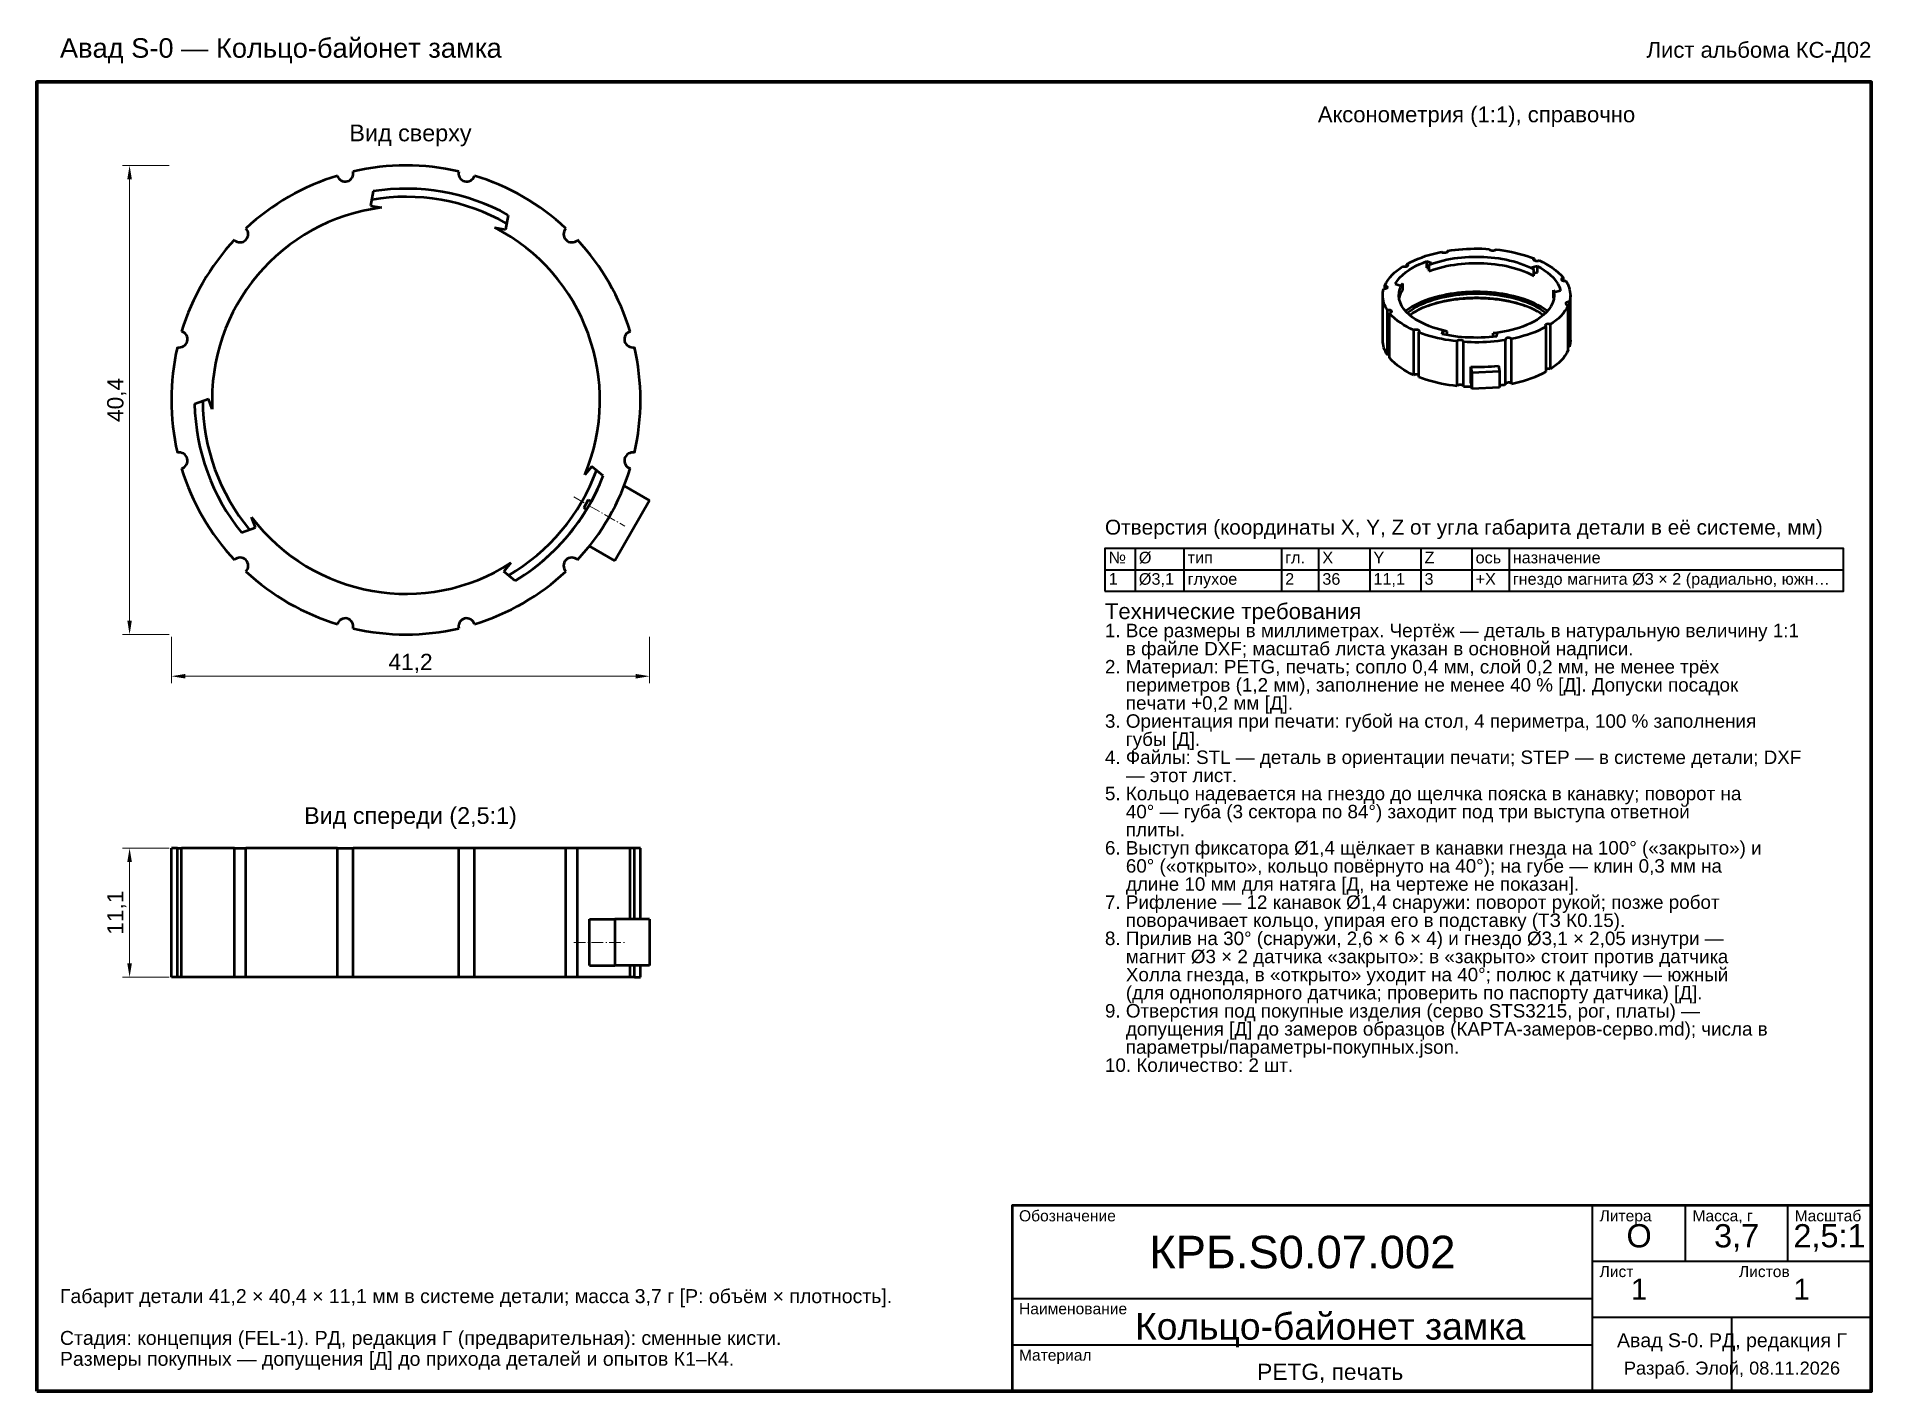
# Model space of a CAD drawing. Header units: millimetres. Extents: x 8 to 166, y 2 to 119.
import ezdxf
from ezdxf.enums import TextEntityAlignment as Align

# ---------------------------------------------------------------- set-up
doc = ezdxf.new("R2010")
doc.units = ezdxf.units.MM
doc.header["$LTSCALE"] = 0.4
doc.linetypes.add('DASHDOT', pattern=[3.556, 2.54, -0.508, 0, -0.508])
for name, color, linetype, lineweight in [('КОНТУР', 7, 'Continuous', 50), ('ОСИ', 1, 'DASHDOT', 18), ('РАЗМЕРЫ', 5, 'Continuous', 18), ('РАМКА', 7, 'Continuous', 70), ('ТАБЛИЦА', 7, 'Continuous', 35), ('ТЕКСТ', 7, 'Continuous', 25)]:
    doc.layers.add(name, color=color, linetype=linetype, lineweight=lineweight)
doc.styles.add('GOST', font='arial.ttf')
doc.dimstyles.new('GOST', dxfattribs={"dimtxt": 1.4, "dimasz": 1.2, "dimexe": 0.6, "dimexo": 0.2, "dimgap": 0.4, "dimtad": 1, "dimdec": 1, "dimtxsty": 'GOST', "dimcen": 2.5, "dimclrd": 5, "dimclre": 5, "dimclrt": 5, "dimazin": 3, "dimtfac": 1, "dimtmove": 0, "dimatfit": 3, "dimlwd": 18, "dimlwe": 18})

msp = doc.modelspace()

# ---------------------------------------------------------------- linework, layer by layer
at = {"layer": 'КОНТУР'}
for p, q in [((36.98, 105.38), (36.76, 104.13)), ((36.76, 104.13), (37.7, 103.97)), ((48.6, 103.33), (48.38, 102.08)), ((47.44, 102.25), (48.38, 102.08)), ((129.5, 100.15), (129.5, 100.25)), ((133.13, 100.36), (133.13, 100.4)), ((136.98, 99.41), (136.98, 99.59)), ((125.99, 98.89), (125.99, 99.11)), ((127.71, 98.79), (127.71, 99.35)), ((127.71, 99.35), (128.13, 99.2)), ((127.71, 98.79), (127.91, 98.72)), ((127.91, 99.04), (128.13, 99.2)), ((127.91, 98.49), (127.91, 99.04)), ((137.24, 98.93), (136.78, 98.82)), ((136.78, 98.82), (136.95, 98.65)), ((136.95, 98.09), (136.95, 98.65)), ((137.24, 98.37), (136.95, 98.3)), ((137.24, 98.37), (137.24, 98.93)), ((123.92, 92.55), (123.92, 96.4)), ((124.1, 96.97), (124.1, 97.24)), ((125, 97.41), (125.42, 97.27)), ((125.42, 97.27), (125.64, 97.42)), ((125.64, 96.87), (125.64, 97.42)), ((138.62, 96.85), (138.78, 96.68)), ((138.62, 96.3), (138.62, 96.85)), ((139.24, 96.79), (138.78, 96.68)), ((139.49, 97.65), (139.49, 97.92)), ((140.08, 92.55), (140.08, 96.4)), ((124.32, 91.3), (124.32, 95.15)), ((124.51, 91.03), (124.51, 94.89)), ((139.9, 91.71), (139.9, 95.56)), ((140, 91.98), (140, 95.84)), ((126.59, 89.54), (126.59, 93.4)), ((127.02, 89.36), (127.02, 93.22)), ((129.05, 93.08), (129.09, 93.33)), ((129.47, 93.31), (129.09, 93.33)), ((129.09, 93.33), (129.09, 93.07)), ((129.47, 92.99), (129.47, 93.31)), ((138.01, 89.84), (138.01, 93.7)), ((138.37, 90.06), (138.37, 93.92)), ((130.32, 88.59), (130.32, 92.45)), ((130.87, 88.55), (130.87, 92.4)), ((133.42, 92.83), (133.42, 93.14)), ((133.79, 93.12), (133.42, 93.14)), ((133.75, 92.87), (133.79, 93.12)), ((134.5, 88.7), (134.5, 92.56)), ((135.02, 88.8), (135.02, 92.66)), ((131.5, 88.86), (131.5, 90.25)), ((131.5, 90.25), (131.59, 89.74)), ((133.89, 90.35), (133.98, 89.85)), ((131.5, 88.86), (131.59, 88.36)), ((133.98, 89.85), (131.59, 89.74)), ((131.59, 89.74), (131.59, 88.36)), ((133.98, 89.85), (133.98, 88.46)), ((21.6, 87.06), (22.79, 87.49)), ((23.12, 86.6), (22.79, 87.49)), ((133.98, 88.46), (131.59, 88.36)), ((55.81, 81.67), (55.2, 80.94)), ((56.78, 80.85), (55.81, 81.67)), ((58.6, 80.01), (60.79, 78.75)), ((55.5, 78.79), (55.11, 78.11)), ((55.11, 78.11), (55.36, 77.96)), ((55.5, 78.79), (55.75, 78.64)), ((60.79, 78.75), (57.79, 73.55)), ((25.64, 75.97), (26.83, 76.4)), ((26.83, 76.4), (26.5, 77.3)), ((55.6, 74.81), (57.79, 73.55)), ((48.84, 73.36), (48.23, 72.63)), ((49.2, 71.81), (48.23, 72.63)), ((19.6, 37.67), (19.6, 48.8)), ((20.12, 37.67), (20.12, 48.8)), ((20.48, 37.67), (20.48, 48.8)), ((25.03, 37.67), (25.03, 48.8)), ((26.02, 37.67), (26.02, 48.8)), ((33.9, 37.67), (33.9, 48.8)), ((35.25, 37.67), (35.25, 48.8)), ((44.35, 37.67), (44.35, 48.8)), ((45.7, 37.67), (45.7, 48.8)), ((53.58, 37.67), (53.58, 48.8)), ((54.57, 37.67), (54.57, 48.8)), ((59.12, 42.67), (59.12, 48.8)), ((59.48, 42.67), (59.48, 48.8)), ((60, 42.67), (60, 48.8)), ((55.6, 38.67), (55.6, 42.67)), ((55.6, 42.67), (57.79, 42.67)), ((57.79, 42.67), (57.79, 38.67)), ((60.79, 42.67), (57.79, 42.67)), ((60.79, 42.67), (60.79, 38.67)), ((55.6, 38.67), (57.79, 38.67)), ((60.79, 38.67), (57.79, 38.67)), ((59.12, 37.67), (59.12, 38.67)), ((59.48, 37.67), (59.48, 38.67)), ((60, 37.67), (60, 38.67))]:
    msp.add_line(p, q, dxfattribs=at)
for points in [[(125.99, 99.11), (126.31, 99.27), (126.62, 99.42), (126.95, 99.56), (127.28, 99.68), (127.61, 99.8), (127.95, 99.9), (128.29, 99.99), (128.63, 100.08), (128.98, 100.15)], [(127.91, 99.04), (128.21, 99.15), (128.51, 99.25), (128.82, 99.34), (129.13, 99.42), (129.45, 99.49), (129.76, 99.55), (130.08, 99.6), (130.39, 99.65), (130.71, 99.68), (131.03, 99.71), (131.35, 99.73), (131.67, 99.74), (131.99, 99.74), (132.31, 99.74), (132.63, 99.73), (132.95, 99.71), (133.27, 99.68), (133.59, 99.65), (133.91, 99.6), (134.22, 99.55), (134.54, 99.49), (134.85, 99.42), (135.16, 99.35), (135.47, 99.26), (135.77, 99.16), (136.07, 99.05), (136.37, 98.93), (136.66, 98.8), (136.95, 98.65)], [(129.52, 100.2), (129.48, 100.13), (129.42, 100.09), (129.34, 100.07), (129.26, 100.06), (129.19, 100.06), (129.11, 100.08), (129.04, 100.1), (128.98, 100.15)], [(129.5, 100.25), (129.83, 100.29), (130.16, 100.34), (130.48, 100.37), (130.81, 100.4), (131.14, 100.42), (131.47, 100.43), (131.8, 100.44), (132.14, 100.44), (132.47, 100.44), (132.8, 100.42), (133.13, 100.4)], [(129.5, 100.25), (129.5, 100.24), (129.51, 100.23), (129.51, 100.23), (129.51, 100.22), (129.51, 100.22), (129.52, 100.21), (129.52, 100.21), (129.52, 100.2)], [(133.12, 100.38), (133.12, 100.38), (133.12, 100.39), (133.12, 100.39), (133.12, 100.39), (133.12, 100.4), (133.13, 100.4), (133.13, 100.4), (133.13, 100.4)], [(133.68, 100.36), (133.62, 100.3), (133.55, 100.26), (133.47, 100.25), (133.39, 100.24), (133.31, 100.25), (133.23, 100.27), (133.16, 100.31), (133.12, 100.38)], [(133.68, 100.36), (134.02, 100.32), (134.35, 100.27), (134.69, 100.21), (135.02, 100.15), (135.35, 100.08), (135.68, 100), (136.01, 99.91), (136.34, 99.81), (136.66, 99.7), (136.98, 99.59)], [(136.91, 99.5), (136.92, 99.51), (136.92, 99.53), (136.93, 99.54), (136.93, 99.55), (136.94, 99.56), (136.95, 99.57), (136.96, 99.58), (136.98, 99.59)], [(124.1, 97.24), (124.22, 97.5), (124.38, 97.74), (124.55, 97.97), (124.74, 98.18), (124.95, 98.38), (125.17, 98.56), (125.4, 98.73), (125.63, 98.89)], [(125, 97.41), (125.19, 97.69), (125.41, 97.95), (125.66, 98.19), (125.92, 98.4), (126.19, 98.6), (126.48, 98.78), (126.78, 98.94), (127.08, 99.09), (127.4, 99.22), (127.71, 99.35)], [(126.09, 99), (126.07, 98.94), (126.01, 98.9), (125.95, 98.88), (125.89, 98.87), (125.82, 98.86), (125.76, 98.86), (125.7, 98.87), (125.63, 98.89)], [(125.99, 99.11), (126.01, 99.1), (126.03, 99.09), (126.04, 99.08), (126.06, 99.07), (126.07, 99.05), (126.08, 99.04), (126.09, 99.02), (126.09, 99)], [(127.91, 98.49), (128.21, 98.6), (128.51, 98.7), (128.82, 98.79), (129.13, 98.87), (129.45, 98.94), (129.76, 99), (130.08, 99.05), (130.39, 99.09), (130.71, 99.13), (131.03, 99.15), (131.35, 99.17), (131.67, 99.19), (131.99, 99.19), (132.31, 99.19), (132.63, 99.17), (132.95, 99.16), (133.27, 99.13), (133.59, 99.09), (133.91, 99.05), (134.22, 99), (134.54, 98.94), (134.85, 98.87), (135.16, 98.79), (135.47, 98.7), (135.77, 98.61), (136.07, 98.5), (136.37, 98.38), (136.66, 98.24), (136.95, 98.09)], [(137.41, 99.41), (137.34, 99.38), (137.27, 99.36), (137.2, 99.36), (137.13, 99.36), (137.07, 99.37), (137, 99.4), (136.94, 99.44), (136.91, 99.5)], [(137.24, 98.93), (137.54, 98.77), (137.82, 98.59), (138.1, 98.39), (138.35, 98.18), (138.59, 97.95), (138.81, 97.69), (139, 97.41), (139.14, 97.11), (139.24, 96.79)], [(137.41, 99.41), (137.7, 99.27), (137.98, 99.12), (138.26, 98.96), (138.53, 98.78), (138.8, 98.59), (139.04, 98.38), (139.28, 98.16), (139.49, 97.92)], [(123.92, 96.4), (123.92, 96.47), (123.93, 96.55), (123.93, 96.62), (123.94, 96.69), (123.95, 96.76), (123.96, 96.83), (123.98, 96.9), (124, 96.97)], [(124.32, 95.15), (124.23, 95.3), (124.15, 95.44), (124.08, 95.59), (124.03, 95.75), (123.98, 95.91), (123.95, 96.07), (123.93, 96.24), (123.92, 96.4)], [(124.32, 97.1), (124.31, 97.06), (124.27, 97.03), (124.23, 97), (124.19, 96.99), (124.14, 96.97), (124.09, 96.97), (124.05, 96.96), (124, 96.97)], [(124.1, 97.24), (124.13, 97.24), (124.17, 97.23), (124.2, 97.22), (124.23, 97.21), (124.27, 97.19), (124.29, 97.17), (124.31, 97.14), (124.32, 97.1)], [(125.32, 96.4), (125.33, 96.54), (125.34, 96.67), (125.37, 96.81), (125.41, 96.94), (125.45, 97.06), (125.51, 97.19), (125.57, 97.31), (125.64, 97.42)], [(129.47, 93.31), (129.15, 93.38), (128.84, 93.46), (128.52, 93.55), (128.21, 93.65), (127.91, 93.76), (127.61, 93.89), (127.31, 94.03), (127.02, 94.18), (126.74, 94.34), (126.47, 94.53), (126.22, 94.73), (125.98, 94.96), (125.77, 95.2), (125.58, 95.47), (125.44, 95.77), (125.35, 96.08), (125.32, 96.4)], [(125.34, 96.13), (125.36, 96.22), (125.39, 96.32), (125.42, 96.42), (125.45, 96.51), (125.49, 96.6), (125.54, 96.69), (125.59, 96.78), (125.64, 96.87)], [(138.11, 95.05), (137.84, 95.24), (137.57, 95.41), (137.29, 95.56), (137.01, 95.71), (136.71, 95.84), (136.41, 95.96), (136.11, 96.07), (135.81, 96.17), (135.5, 96.26), (135.19, 96.34), (134.87, 96.41), (134.56, 96.47), (134.24, 96.53), (133.92, 96.58), (133.6, 96.62), (133.28, 96.65), (132.96, 96.67), (132.64, 96.69), (132.32, 96.7), (132, 96.71), (131.68, 96.7), (131.36, 96.69), (131.04, 96.67), (130.72, 96.65), (130.4, 96.62), (130.08, 96.58), (129.76, 96.53), (129.44, 96.47), (129.13, 96.41), (128.81, 96.34), (128.5, 96.26), (128.19, 96.17), (127.89, 96.07), (127.59, 95.96), (127.29, 95.84), (126.99, 95.71), (126.71, 95.56), (126.43, 95.41), (126.16, 95.24), (125.89, 95.05)], [(126.04, 94.9), (126.29, 95.09), (126.56, 95.27), (126.84, 95.43), (127.13, 95.58), (127.42, 95.71), (127.72, 95.84), (128.03, 95.95), (128.33, 96.05), (128.64, 96.14), (128.96, 96.22), (129.27, 96.29), (129.59, 96.35), (129.91, 96.41), (130.23, 96.45), (130.55, 96.49), (130.87, 96.52), (131.19, 96.54), (131.52, 96.56), (131.84, 96.56), (132.16, 96.56), (132.48, 96.56), (132.81, 96.54), (133.13, 96.52), (133.45, 96.49), (133.77, 96.45), (134.09, 96.41), (134.41, 96.35), (134.73, 96.29), (135.04, 96.22), (135.36, 96.14), (135.67, 96.05), (135.97, 95.95), (136.28, 95.84), (136.58, 95.71), (136.87, 95.58), (137.16, 95.43), (137.44, 95.27), (137.71, 95.09), (137.96, 94.9)], [(138.68, 96.4), (138.65, 96.07), (138.55, 95.75), (138.4, 95.45), (138.22, 95.18), (137.99, 94.93), (137.75, 94.7), (137.49, 94.5), (137.21, 94.31), (136.92, 94.14), (136.62, 93.99), (136.32, 93.86), (136.01, 93.73), (135.7, 93.62), (135.38, 93.52), (135.06, 93.43), (134.73, 93.36), (134.41, 93.29), (134.08, 93.23), (133.75, 93.18), (133.42, 93.14)], [(138.62, 96.85), (138.63, 96.8), (138.65, 96.74), (138.66, 96.69), (138.66, 96.63), (138.67, 96.57), (138.68, 96.52), (138.68, 96.46), (138.68, 96.4)], [(139.49, 97.92), (139.46, 97.91), (139.43, 97.9), (139.41, 97.89), (139.38, 97.88), (139.36, 97.86), (139.33, 97.84), (139.32, 97.81), (139.31, 97.79)], [(139.31, 97.79), (139.33, 97.74), (139.37, 97.7), (139.42, 97.68), (139.47, 97.66), (139.52, 97.65), (139.58, 97.65), (139.63, 97.65), (139.68, 97.65)], [(139.68, 97.65), (139.77, 97.51), (139.85, 97.36), (139.92, 97.21), (139.97, 97.06), (140.02, 96.9), (140.05, 96.73), (140.07, 96.57), (140.08, 96.4)], [(140.08, 96.4), (140.08, 96.33), (140.07, 96.26), (140.07, 96.19), (140.06, 96.12), (140.05, 96.05), (140.04, 95.98), (140.02, 95.91), (140, 95.84)], [(124.32, 95.15), (124.37, 95.16), (124.42, 95.16), (124.48, 95.16), (124.53, 95.15), (124.58, 95.13), (124.63, 95.11), (124.67, 95.07), (124.69, 95.02)], [(124.69, 95.02), (124.68, 94.99), (124.67, 94.97), (124.64, 94.95), (124.62, 94.93), (124.59, 94.92), (124.57, 94.91), (124.54, 94.9), (124.51, 94.89)], [(126.59, 93.4), (126.3, 93.54), (126.02, 93.69), (125.74, 93.85), (125.47, 94.03), (125.2, 94.22), (124.96, 94.42), (124.72, 94.65), (124.51, 94.89)], [(126.24, 94.71), (126.51, 94.89), (126.79, 95.06), (127.08, 95.21), (127.38, 95.35), (127.68, 95.47), (127.99, 95.59), (128.3, 95.69), (128.61, 95.78), (128.93, 95.86), (129.24, 95.94), (129.56, 96), (129.89, 96.06), (130.21, 96.1), (130.53, 96.14), (130.86, 96.17), (131.18, 96.2), (131.51, 96.21), (131.84, 96.22), (132.16, 96.22), (132.49, 96.21), (132.82, 96.2), (133.14, 96.17), (133.47, 96.14), (133.79, 96.1), (134.11, 96.06), (134.44, 96), (134.76, 95.94), (135.07, 95.86), (135.39, 95.78), (135.7, 95.69), (136.01, 95.59), (136.32, 95.47), (136.62, 95.35), (136.92, 95.21), (137.21, 95.06), (137.49, 94.89), (137.76, 94.71)], [(127.8, 95.52), (128.11, 95.62), (128.42, 95.72), (128.74, 95.8), (129.06, 95.88), (129.38, 95.94), (129.71, 96), (130.03, 96.05), (130.36, 96.09), (130.69, 96.13), (131.01, 96.15), (131.34, 96.17), (131.67, 96.18), (132, 96.19), (132.33, 96.18), (132.66, 96.17), (132.99, 96.15), (133.31, 96.13), (133.64, 96.09), (133.97, 96.05), (134.29, 96), (134.62, 95.94), (134.94, 95.88), (135.26, 95.8), (135.58, 95.72), (135.89, 95.62), (136.2, 95.52)], [(139.9, 95.56), (139.78, 95.31), (139.62, 95.07), (139.45, 94.84), (139.26, 94.63), (139.05, 94.43), (138.83, 94.25), (138.6, 94.08), (138.37, 93.92)], [(138.66, 96.13), (138.65, 96.15), (138.65, 96.17), (138.64, 96.19), (138.64, 96.21), (138.64, 96.24), (138.63, 96.26), (138.62, 96.28), (138.62, 96.3)], [(140, 95.84), (139.95, 95.84), (139.91, 95.84), (139.86, 95.83), (139.81, 95.82), (139.77, 95.8), (139.73, 95.78), (139.69, 95.75), (139.68, 95.7)], [(139.68, 95.7), (139.69, 95.67), (139.71, 95.64), (139.73, 95.62), (139.77, 95.6), (139.8, 95.59), (139.83, 95.58), (139.87, 95.57), (139.9, 95.56)], [(127.09, 93.31), (127.06, 93.37), (127, 93.41), (126.93, 93.43), (126.87, 93.45), (126.8, 93.45), (126.73, 93.44), (126.66, 93.43), (126.59, 93.4)], [(127.02, 93.22), (127.04, 93.23), (127.05, 93.24), (127.06, 93.25), (127.07, 93.26), (127.07, 93.27), (127.08, 93.28), (127.08, 93.29), (127.09, 93.31)], [(130.32, 92.45), (129.98, 92.49), (129.65, 92.54), (129.31, 92.59), (128.98, 92.66), (128.65, 92.73), (128.32, 92.81), (127.99, 92.9), (127.66, 92.99), (127.34, 93.1), (127.02, 93.22)], [(138.01, 93.7), (137.69, 93.54), (137.38, 93.39), (137.05, 93.25), (136.72, 93.12), (136.39, 93.01), (136.05, 92.91), (135.71, 92.81), (135.37, 92.73), (135.02, 92.66)], [(138.37, 93.92), (138.3, 93.93), (138.24, 93.94), (138.18, 93.95), (138.11, 93.94), (138.05, 93.93), (137.99, 93.9), (137.93, 93.86), (137.91, 93.81)], [(137.91, 93.81), (137.91, 93.79), (137.92, 93.77), (137.93, 93.75), (137.94, 93.74), (137.96, 93.73), (137.97, 93.72), (137.99, 93.71), (138.01, 93.7)], [(124.32, 91.3), (124.23, 91.44), (124.15, 91.59), (124.08, 91.74), (124.03, 91.89), (123.98, 92.05), (123.95, 92.22), (123.93, 92.38), (123.92, 92.55)], [(133.75, 92.87), (133.42, 92.83), (133.08, 92.8), (132.74, 92.78), (132.4, 92.77), (132.07, 92.76), (131.73, 92.77), (131.39, 92.78), (131.05, 92.79), (130.72, 92.82), (130.38, 92.85), (130.05, 92.9), (129.71, 92.95), (129.38, 93.01), (129.05, 93.08)], [(130.88, 92.42), (130.84, 92.49), (130.77, 92.53), (130.69, 92.56), (130.61, 92.56), (130.53, 92.56), (130.45, 92.54), (130.38, 92.51), (130.32, 92.45)], [(134.5, 92.56), (134.17, 92.51), (133.84, 92.47), (133.52, 92.44), (133.19, 92.41), (132.86, 92.39), (132.53, 92.37), (132.2, 92.36), (131.86, 92.36), (131.53, 92.37), (131.2, 92.38), (130.87, 92.4)], [(130.87, 92.4), (130.87, 92.41), (130.87, 92.41), (130.88, 92.41), (130.88, 92.41), (130.88, 92.42), (130.88, 92.42), (130.88, 92.42), (130.88, 92.42)], [(135.02, 92.66), (134.96, 92.7), (134.89, 92.73), (134.81, 92.74), (134.74, 92.75), (134.66, 92.74), (134.58, 92.71), (134.52, 92.67), (134.48, 92.61)], [(134.48, 92.61), (134.48, 92.6), (134.48, 92.59), (134.49, 92.59), (134.49, 92.58), (134.49, 92.58), (134.49, 92.57), (134.5, 92.57), (134.5, 92.56)], [(139.9, 91.71), (139.78, 91.45), (139.62, 91.21), (139.45, 90.98), (139.26, 90.77), (139.05, 90.57), (138.83, 90.39), (138.6, 90.22), (138.37, 90.06)], [(140, 91.98), (139.99, 91.98), (139.98, 91.98), (139.96, 91.98), (139.95, 91.98), (139.94, 91.98), (139.93, 91.98), (139.92, 91.98), (139.9, 91.98)], [(140.08, 92.55), (140.08, 92.47), (140.07, 92.4), (140.07, 92.33), (140.06, 92.26), (140.05, 92.19), (140.04, 92.12), (140.02, 92.05), (140, 91.98)], [(124.51, 91.29), (124.48, 91.3), (124.46, 91.3), (124.44, 91.3), (124.41, 91.3), (124.39, 91.3), (124.36, 91.3), (124.34, 91.3), (124.32, 91.3)], [(126.59, 89.54), (126.3, 89.68), (126.02, 89.83), (125.74, 89.99), (125.47, 90.17), (125.2, 90.36), (124.96, 90.57), (124.72, 90.79), (124.51, 91.03)], [(131.5, 90.25), (131.8, 90.24), (132.1, 90.24), (132.4, 90.24), (132.7, 90.25), (133, 90.27), (133.3, 90.29), (133.59, 90.32), (133.89, 90.35)], [(138.37, 90.06), (138.32, 90.07), (138.28, 90.08), (138.23, 90.09), (138.19, 90.09), (138.14, 90.09), (138.09, 90.08), (138.05, 90.07), (138.01, 90.05)], [(127.02, 89.54), (126.97, 89.56), (126.92, 89.58), (126.87, 89.59), (126.81, 89.59), (126.75, 89.59), (126.7, 89.58), (126.65, 89.57), (126.59, 89.54)], [(130.32, 88.59), (129.98, 88.63), (129.65, 88.68), (129.31, 88.74), (128.98, 88.8), (128.65, 88.87), (128.32, 88.95), (127.99, 89.04), (127.66, 89.14), (127.34, 89.24), (127.02, 89.36)], [(130.87, 88.59), (130.82, 88.65), (130.75, 88.68), (130.68, 88.7), (130.6, 88.71), (130.52, 88.7), (130.44, 88.68), (130.37, 88.65), (130.32, 88.59)], [(131.56, 88.51), (131.48, 88.51), (131.39, 88.52), (131.3, 88.52), (131.22, 88.52), (131.13, 88.53), (131.05, 88.53), (130.96, 88.54), (130.87, 88.55)], [(134.5, 88.7), (134.43, 88.69), (134.37, 88.68), (134.3, 88.67), (134.24, 88.66), (134.17, 88.66), (134.11, 88.65), (134.04, 88.64), (133.98, 88.63)], [(135.02, 88.8), (134.97, 88.84), (134.9, 88.87), (134.83, 88.89), (134.76, 88.89), (134.69, 88.88), (134.62, 88.87), (134.55, 88.84), (134.5, 88.8)], [(135.02, 88.8), (135.37, 88.87), (135.71, 88.96), (136.05, 89.05), (136.39, 89.15), (136.72, 89.27), (137.05, 89.39), (137.38, 89.53), (137.69, 89.68), (138.01, 89.84)], [(56.26, 79.63), (56.09, 79.28), (55.92, 78.94), (55.74, 78.61), (55.55, 78.28), (55.35, 77.95), (55.15, 77.63), (54.94, 77.31), (54.73, 76.99)], [(54.73, 76.99), (54.8, 77.09), (54.87, 77.2), (54.94, 77.3), (55.01, 77.41), (55.08, 77.52), (55.15, 77.62), (55.22, 77.73), (55.28, 77.84)], [(20.12, 48.8), (20.05, 48.8), (19.99, 48.8), (19.92, 48.8), (19.86, 48.8), (19.79, 48.8), (19.73, 48.8), (19.66, 48.8), (19.6, 48.8)], [(20.12, 48.8), (20.16, 48.8), (20.21, 48.8), (20.25, 48.8), (20.3, 48.8), (20.35, 48.8), (20.39, 48.8), (20.44, 48.8), (20.48, 48.8)], [(25.03, 48.8), (24.46, 48.8), (23.89, 48.8), (23.32, 48.8), (22.76, 48.8), (22.19, 48.8), (21.62, 48.8), (21.05, 48.8), (20.48, 48.8)], [(25.03, 48.8), (25.15, 48.8), (25.28, 48.8), (25.4, 48.8), (25.53, 48.8), (25.65, 48.8), (25.77, 48.8), (25.9, 48.8), (26.02, 48.8)], [(33.9, 48.8), (33.02, 48.8), (32.15, 48.8), (31.27, 48.8), (30.4, 48.8), (29.52, 48.8), (28.65, 48.8), (27.77, 48.8), (26.9, 48.8), (26.02, 48.8)], [(33.9, 48.8), (34.07, 48.8), (34.24, 48.8), (34.41, 48.8), (34.57, 48.8), (34.74, 48.8), (34.91, 48.8), (35.08, 48.8), (35.25, 48.8)], [(44.35, 48.8), (43.52, 48.8), (42.69, 48.8), (41.87, 48.8), (41.04, 48.8), (40.21, 48.8), (39.39, 48.8), (38.56, 48.8), (37.73, 48.8), (36.91, 48.8), (36.08, 48.8), (35.25, 48.8)], [(45.7, 48.8), (45.53, 48.8), (45.36, 48.8), (45.19, 48.8), (45.03, 48.8), (44.86, 48.8), (44.69, 48.8), (44.52, 48.8), (44.35, 48.8)], [(53.58, 48.8), (52.7, 48.8), (51.83, 48.8), (50.95, 48.8), (50.08, 48.8), (49.2, 48.8), (48.33, 48.8), (47.45, 48.8), (46.58, 48.8), (45.7, 48.8)], [(54.57, 48.8), (54.45, 48.8), (54.32, 48.8), (54.2, 48.8), (54.07, 48.8), (53.95, 48.8), (53.83, 48.8), (53.7, 48.8), (53.58, 48.8)], [(59.12, 48.8), (58.55, 48.8), (57.98, 48.8), (57.41, 48.8), (56.84, 48.8), (56.28, 48.8), (55.71, 48.8), (55.14, 48.8), (54.57, 48.8)], [(59.48, 48.8), (59.44, 48.8), (59.39, 48.8), (59.35, 48.8), (59.3, 48.8), (59.25, 48.8), (59.21, 48.8), (59.16, 48.8), (59.12, 48.8)], [(60, 48.8), (59.94, 48.8), (59.87, 48.8), (59.81, 48.8), (59.74, 48.8), (59.68, 48.8), (59.61, 48.8), (59.55, 48.8), (59.48, 48.8)], [(20.12, 37.67), (20.05, 37.67), (19.99, 37.67), (19.92, 37.67), (19.86, 37.67), (19.79, 37.67), (19.73, 37.67), (19.66, 37.67), (19.6, 37.67)], [(20.48, 37.67), (20.44, 37.67), (20.39, 37.67), (20.35, 37.67), (20.3, 37.67), (20.25, 37.67), (20.21, 37.67), (20.16, 37.67), (20.12, 37.67)], [(25.03, 37.67), (24.46, 37.67), (23.89, 37.67), (23.32, 37.67), (22.76, 37.67), (22.19, 37.67), (21.62, 37.67), (21.05, 37.67), (20.48, 37.67)], [(26.02, 37.67), (25.9, 37.67), (25.77, 37.67), (25.65, 37.67), (25.53, 37.67), (25.4, 37.67), (25.28, 37.67), (25.15, 37.67), (25.03, 37.67)], [(33.9, 37.67), (33.02, 37.67), (32.15, 37.67), (31.27, 37.67), (30.4, 37.67), (29.52, 37.67), (28.65, 37.67), (27.77, 37.67), (26.9, 37.67), (26.02, 37.67)], [(35.25, 37.67), (35.08, 37.67), (34.91, 37.67), (34.74, 37.67), (34.57, 37.67), (34.41, 37.67), (34.24, 37.67), (34.07, 37.67), (33.9, 37.67)], [(44.35, 37.67), (43.52, 37.67), (42.69, 37.67), (41.87, 37.67), (41.04, 37.67), (40.21, 37.67), (39.39, 37.67), (38.56, 37.67), (37.73, 37.67), (36.91, 37.67), (36.08, 37.67), (35.25, 37.67)], [(45.7, 37.67), (45.53, 37.67), (45.36, 37.67), (45.19, 37.67), (45.03, 37.67), (44.86, 37.67), (44.69, 37.67), (44.52, 37.67), (44.35, 37.67)], [(53.58, 37.67), (52.7, 37.67), (51.83, 37.67), (50.95, 37.67), (50.08, 37.67), (49.2, 37.67), (48.33, 37.67), (47.45, 37.67), (46.58, 37.67), (45.7, 37.67)], [(54.57, 37.67), (54.45, 37.67), (54.32, 37.67), (54.2, 37.67), (54.07, 37.67), (53.95, 37.67), (53.83, 37.67), (53.7, 37.67), (53.58, 37.67)], [(59.12, 37.67), (58.55, 37.67), (57.98, 37.67), (57.41, 37.67), (56.84, 37.67), (56.28, 37.67), (55.71, 37.67), (55.14, 37.67), (54.57, 37.67)], [(59.48, 37.67), (59.44, 37.67), (59.39, 37.67), (59.35, 37.67), (59.3, 37.67), (59.25, 37.67), (59.21, 37.67), (59.16, 37.67), (59.12, 37.67)], [(59.48, 37.67), (59.55, 37.67), (59.61, 37.67), (59.68, 37.67), (59.74, 37.67), (59.81, 37.67), (59.87, 37.67), (59.94, 37.67), (60, 37.67)]]:
    msp.add_lwpolyline(points, dxfattribs=at)
for centre, radius, start, end in [((39.8, 87.4), 20.2, 76.9856, 103.0144), ((39.8, 87.4), 20.2, 106.9856, 133.0144), ((34.57, 106.91), 0.7, 195.9928, 14.0072), ((45.03, 106.91), 0.7, 165.9928, 344.0072), ((39.8, 87.4), 20.2, 46.9856, 73.0144), ((39.8, 87.4), 17.5, 60.2971, 99.7029), ((39.8, 87.4), 18.2, 61.0843, 98.9157), ((39.8, 87.4), 18.2, 61.0843, 98.9157), ((39.8, 87.4), 16.7, 97.2365, 182.7635), ((39.8, 87.4), 20.2, 136.9856, 163.0144), ((25.52, 101.68), 0.7, 225.9928, 44.0072), ((39.8, 87.4), 16.7, 337.2365, 62.7635), ((54.08, 101.68), 0.7, 135.9928, 314.0072), ((39.8, 87.4), 20.2, 16.9856, 43.0144), ((20.29, 92.63), 0.7, 255.9928, 74.0072), ((59.31, 92.63), 0.7, 105.9928, 284.0072), ((39.8, 87.4), 20.2, 166.9856, 193.0144), ((39.8, 87.4), 20.2, 346.9856, 13.0144), ((39.8, 87.4), 18.2, 181.0843, 218.9157), ((39.8, 87.4), 18.2, 181.0843, 218.9157), ((39.8, 87.4), 17.5, 180.2971, 219.7029), ((20.29, 82.17), 0.7, 285.9928, 104.0072), ((59.31, 82.17), 0.7, 75.9928, 254.0072), ((39.8, 87.4), 20.2, 196.9856, 223.0144), ((39.8, 87.4), 17.5, 300.2971, 339.7029), ((39.8, 87.4), 18.2, 301.0843, 338.9157), ((39.8, 87.4), 20.2, 316.9856, 343.0144), ((39.8, 87.4), 18.2, 331.2295, 338.9157), ((39.8, 87.4), 16.7, 217.2365, 302.7635), ((39.8, 87.4), 18.2, 301.0843, 325.1145), ((25.52, 73.12), 0.7, 315.9928, 134.0072), ((54.08, 73.12), 0.7, 45.9928, 224.0072), ((39.8, 87.4), 20.2, 226.9856, 253.0144), ((39.8, 87.4), 20.2, 286.9856, 313.0144), ((34.57, 67.89), 0.7, 345.9928, 164.0072), ((45.03, 67.89), 0.7, 15.9928, 194.0072), ((39.8, 87.4), 20.2, 256.9856, 283.0144)]:
    msp.add_arc(centre, radius, start, end, dxfattribs=at)
at = {"layer": 'ОСИ'}
for p, q in [((54.26, 79.05), (58.64, 76.53)), ((54.26, 40.67), (58.64, 40.67))]:
    msp.add_line(p, q, dxfattribs=at)
at = {"layer": 'РАМКА', "lineweight": 70}
msp.add_lwpolyline([(8, 2), (166, 2), (166, 114.8), (8, 114.8), (8, 2)], dxfattribs=at)
at = {"layer": 'ТАБЛИЦА'}
for p, q in [((102.6, 74.6), (102.6, 70.92)), ((106.8, 74.6), (106.8, 70.92)), ((115.2, 74.6), (115.2, 70.92)), ((118.4, 74.6), (118.4, 70.92)), ((122.8, 74.6), (122.8, 70.92)), ((127.2, 74.6), (127.2, 70.92)), ((131.6, 74.6), (131.6, 70.92)), ((134.8, 74.6), (134.8, 70.92)), ((100, 72.76), (163.6, 72.76)), ((142, 2), (142, 18)), ((150, 13.2), (150, 18)), ((158.8, 13.2), (158.8, 18)), ((142, 13.2), (166, 13.2)), ((92, 10), (142, 10)), ((142, 8.4), (166, 8.4)), ((154, 2), (154, 8.4)), ((92, 6), (142, 6))]:
    msp.add_line(p, q, dxfattribs=at)
at = {"layer": 'ТАБЛИЦА', "lineweight": 35}
msp.add_lwpolyline([(100, 70.92), (163.6, 70.92), (163.6, 74.6), (100, 74.6), (100, 70.92)], dxfattribs=at)
at = {"layer": 'ТАБЛИЦА', "lineweight": 50}
msp.add_lwpolyline([(92, 2), (166, 2), (166, 18), (92, 18), (92, 2)], dxfattribs=at)

# ---------------------------------------------------------------- texts
at = {"layer": 'ТЕКСТ', "style": 'GOST'}
for s, height, p in [('Авад S-0 — Кольцо-байонет замка', 1.68, (10, 116.88)), ('Отверстия (координаты X, Y, Z от угла габарита детали в её системе, мм)', 1.28, (100, 75.8)), ('№', 1, (100.32, 73.32)), ('Ø', 1, (102.92, 73.32)), ('X', 1, (118.72, 73.32)), ('Y', 1, (123.12, 73.32)), ('Z', 1, (127.52, 73.32)), ('тип', 1, (107.12, 73.32)), ('гл.', 1, (115.52, 73.32)), ('ось', 1, (131.92, 73.32)), ('назначение', 1, (135.12, 73.32)), ('1', 1, (100.32, 71.48)), ('Ø3,1', 1, (102.92, 71.48)), ('глухое', 1, (107.12, 71.48)), ('2', 1, (115.52, 71.48)), ('36', 1, (118.72, 71.48)), ('11,1', 1, (123.12, 71.48)), ('3', 1, (127.52, 71.48)), ('+X', 1, (131.92, 71.48)), ('гнездо магнита Ø3 × 2 (радиально, южн…', 1, (135.12, 71.48)), ('Технические требования', 1.36, (100, 68.52)), ('1. Все размеры в миллиметрах. Чертёж — деталь в натуральную величину 1:1', 1.16, (100, 66.96)), ('    в файле DXF; масштаб листа указан в основной надписи.', 1.16, (100, 65.4)), ('2. Материал: PETG, печать; сопло 0,4 мм, слой 0,2 мм, не менее трёх', 1.16, (100, 63.84)), ('    периметров (1,2 мм), заполнение не менее 40 % [Д]. Допуски посадок', 1.16, (100, 62.28)), ('    печати +0,2 мм [Д].', 1.16, (100, 60.72)), ('3. Ориентация при печати: губой на стол, 4 периметра, 100 % заполнения', 1.16, (100, 59.16)), ('    губы [Д].', 1.16, (100, 57.6)), ('4. Файлы: STL — деталь в ориентации печати; STEP — в системе детали; DXF', 1.16, (100, 56.04)), ('    — этот лист.', 1.16, (100, 54.48)), ('5. Кольцо надевается на гнездо до щелчка пояска в канавку; поворот на', 1.16, (100, 52.92)), ('    40° — губа (3 сектора по 84°) заходит под три выступа ответной', 1.16, (100, 51.36)), ('    плиты.', 1.16, (100, 49.8)), ('6. Выступ фиксатора Ø1,4 щёлкает в канавки гнезда на 100° («закрыто») и', 1.16, (100, 48.24)), ('    60° («открыто», кольцо повёрнуто на 40°); на губе — клин 0,3 мм на', 1.16, (100, 46.68)), ('    длине 10 мм для натяга [Д, на чертеже не показан].', 1.16, (100, 45.12)), ('7. Рифление — 12 канавок Ø1,4 снаружи: поворот рукой; позже робот', 1.16, (100, 43.56)), ('    поворачивает кольцо, упирая его в подставку (ТЗ К0.15).', 1.16, (100, 42)), ('8. Прилив на 30° (снаружи, 2,6 × 6 × 4) и гнездо Ø3,1 × 2,05 изнутри —', 1.16, (100, 40.44)), ('    магнит Ø3 × 2 датчика «закрыто»: в «закрыто» стоит против датчика', 1.16, (100, 38.88)), ('    Холла гнезда, в «открыто» уходит на 40°; полюс к датчику — южный', 1.16, (100, 37.32)), ('    (для однополярного датчика; проверить по паспорту датчика) [Д].', 1.16, (100, 35.76)), ('9. Отверстия под покупные изделия (серво STS3215, рог, платы) —', 1.16, (100, 34.2)), ('    допущения [Д] до замеров образцов (КАРТА-замеров-серво.md); числа в', 1.16, (100, 32.64)), ('    параметры/параметры-покупных.json.', 1.16, (100, 31.08)), ('10. Количество: 2 шт.', 1.16, (100, 29.52)), ('Обозначение', 0.96, (92.6, 16.64)), ('Литера', 0.96, (142.6, 16.64)), ('Масса, г', 0.96, (150.6, 16.64)), ('Масштаб', 0.96, (159.4, 16.64)), ('Лист', 0.96, (142.6, 11.84)), ('Листов', 0.96, (154.6, 11.84)), ('Габарит детали 41,2 × 40,4 × 11,1 мм в системе детали; масса 3,7 г [Р: объём × плотность].', 1.2, (10, 9.6)), ('Наименование', 0.96, (92.6, 8.64)), ('Стадия: концепция (FEL-1). РД, редакция Г (предварительная): сменные кисти.', 1.2, (10, 6)), ('Размеры покупных — допущения [Д] до прихода деталей и опытов К1–К4.', 1.2, (10, 4.2)), ('Материал', 0.96, (92.6, 4.64))]:
    msp.add_text(s, height=height, dxfattribs=at).set_placement(p)
msp.add_text('Лист альбома КС-Д02', height=1.36, dxfattribs=at).set_placement((166, 116.88), align=Align.RIGHT)
for s, height, p in [('Аксонометрия (1:1), справочно', 1.36, (132, 112)), ('Вид сверху', 1.44, (40.19, 110.4)), ('Вид спереди (2,5:1)', 1.44, (40.19, 51.6)), ('О', 2, (146, 15.4)), ('3,7', 2, (154.4, 15.4)), ('2,5:1', 2, (162.4, 15.4)), ('КРБ.S0.07.002', 2.8, (117, 14)), ('1', 1.8, (146, 10.8)), ('1', 1.8, (160, 10.8)), ('Кольцо-байонет замка', 2.2941, (119.4, 7.6)), ('Авад S-0. РД, редакция Г', 1.2, (154, 6.4)), ('PETG, печать', 1.4, (119.4, 3.68)), ('Разраб. Элой, 08.11.2026', 1.12, (154, 4))]:
    msp.add_text(s, height=height, dxfattribs=at).set_placement(p, align=Align.MIDDLE_CENTER)

# ---------------------------------------------------------------- dimensions: what is measured, and where the dimension line sits
at = {"layer": 'РАЗМЕРЫ'}
for base, p1, p2 in [((16, 67.2), (19.6, 67.2), (19.6, 107.6)), ((16, 37.67), (19.6, 37.67), (19.6, 48.8))]:
    msp.add_linear_dim(base=base, p1=p1, p2=p2, angle=90, dimstyle='GOST', dxfattribs=at).render()
msp.add_linear_dim(base=(19.6, 63.6), p1=(19.6, 67.2), p2=(60.79, 67.2), dimstyle='GOST', dxfattribs=at).render()

doc.saveas('drawing.dxf')
